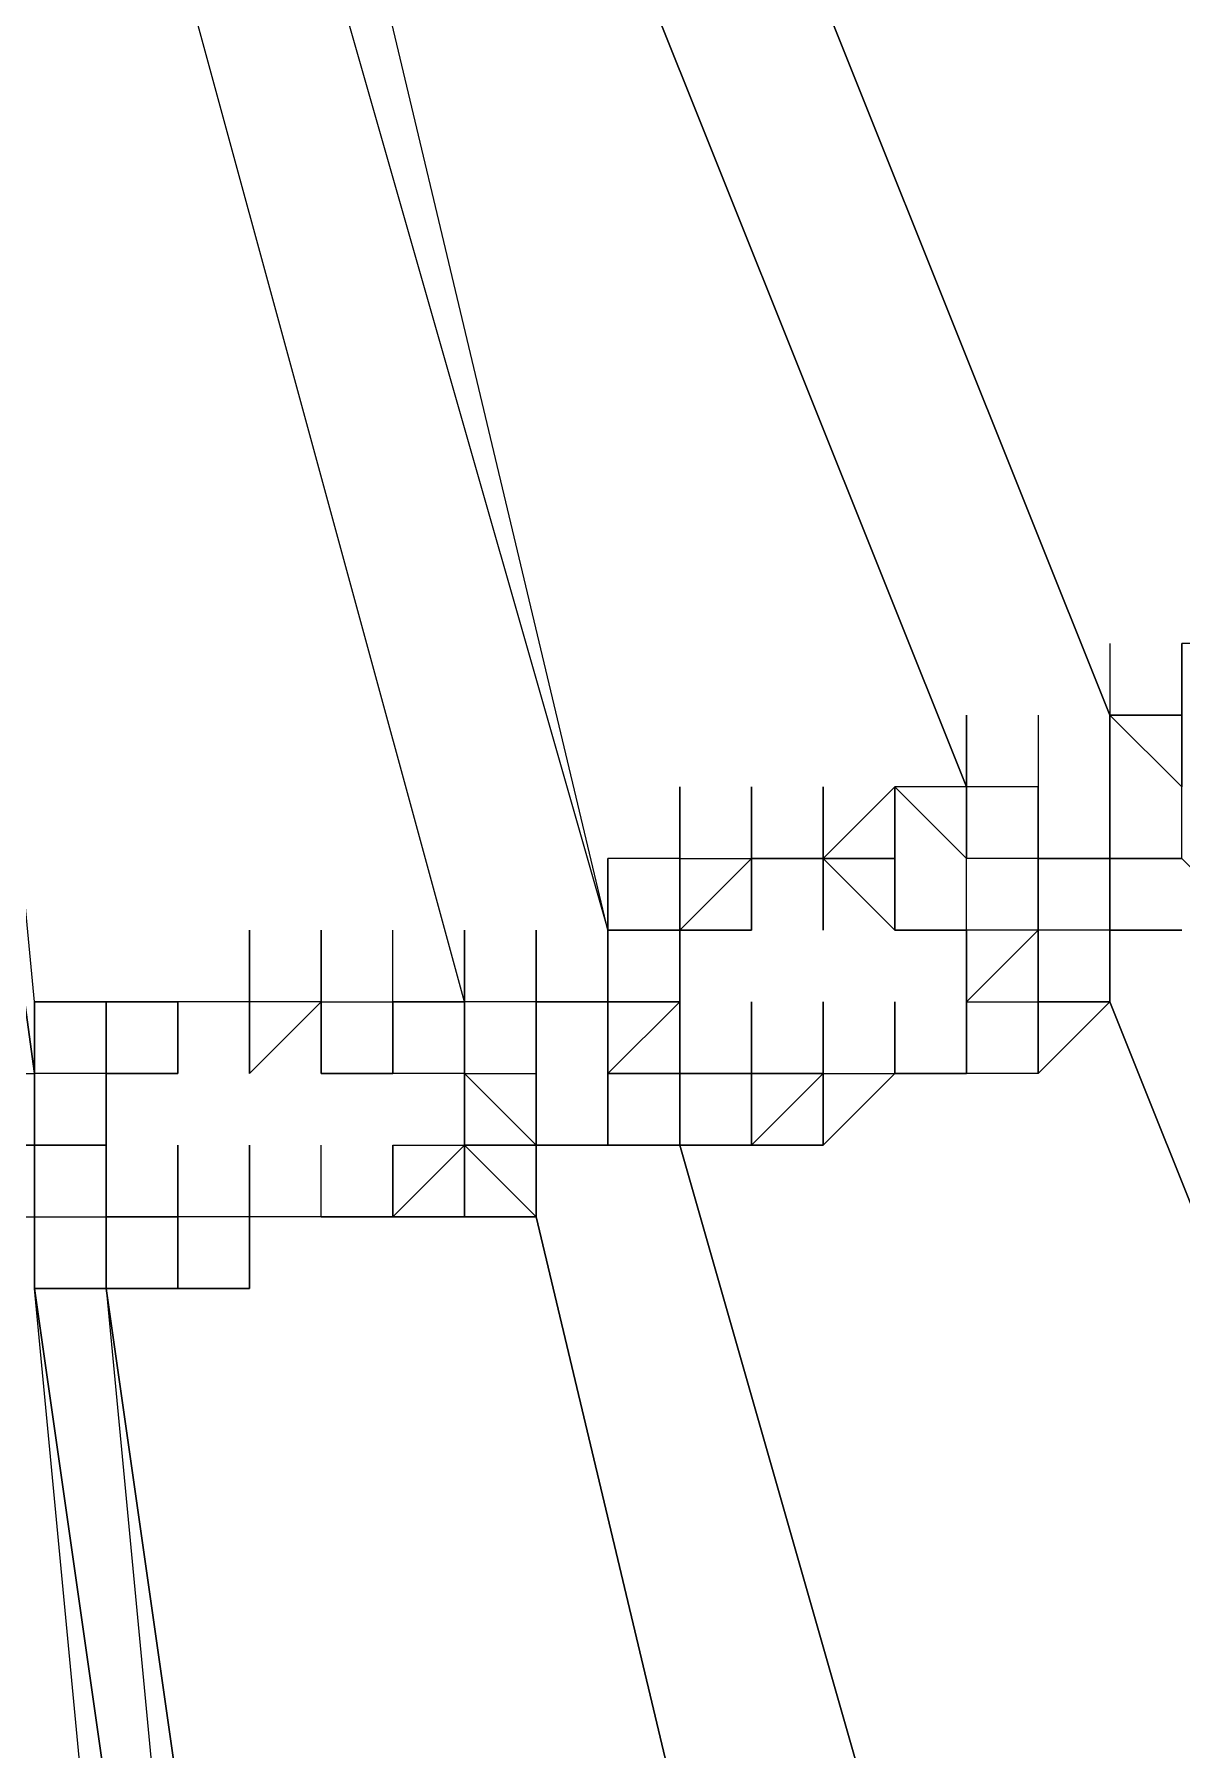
# Model space of a CAD drawing. Header units: inches. Extents: x 3324238 to 135265466, y -1036581 to 20094598.
# Drawn here: x 3353512.625 to 3353513.914, y -519259.844 to -519257.916 of the extents above; entities that cross this region are included whole.
import ezdxf

# ---------------------------------------------------------------- set-up
doc = ezdxf.new("R2010")
doc.units = ezdxf.units.IN
doc.header["$MEASUREMENT"] = 0
doc.layers.add('PDF_Geometry', color=7, linetype='Continuous')

msp = doc.modelspace()

# ---------------------------------------------------------------- linework, layer by layer
at = {"layer": 'PDF_Geometry', "lineweight": 25}
for points in [[(3353513.1886, -519256.9892), (3353513.1886, -519257.0698), (3353513.8331, -519258.6812)], [(3353513.108, -519259.0841), (3353513.108, -519259.0035), (3353513.108, -519258.9229), (3353513.108, -519259.0035), (3353512.6246, -519257.2309), (3353512.6246, -519257.1503), (3353512.6246, -519257.0698), (3353512.6246, -519257.1503), (3353512.6246, -519257.2309), (3353512.6246, -519257.1503), (3353512.6246, -519257.0698), (3353512.6246, -519257.1503)], [(3353514.0748, -519258.5201), (3353514.0748, -519258.6006), (3353514.0748, -519258.5201), (3353514.0748, -519258.6006), (3353513.9943, -519258.6006), (3353513.9137, -519258.6006), (3353513.9137, -519258.6812), (3353513.8331, -519258.6812), (3353513.9137, -519258.7618), (3353513.9137, -519258.6812), (3353513.9137, -519258.7618), (3353513.9137, -519258.6812), (3353513.9137, -519258.6006), (3353513.9137, -519258.6812), (3353513.8331, -519258.6812), (3353513.1886, -519257.0698)], [(3353513.0274, -519257.1503), (3353513.672, -519258.7618), (3353513.0274, -519257.1503)], [(3353513.5914, -519259.0841), (3353513.5914, -519259.0035), (3353513.5914, -519259.0841), (3353513.5914, -519259.0035), (3353513.5914, -519259.0841), (3353513.672, -519259.0841), (3353513.672, -519259.0035), (3353513.672, -519258.9229), (3353513.5914, -519258.9229), (3353513.5108, -519258.8423), (3353513.5914, -519258.8423), (3353513.5108, -519258.8423), (3353513.4303, -519258.8423), (3353513.4303, -519258.9229), (3353513.4303, -519258.8423), (3353513.4303, -519258.9229), (3353513.3497, -519258.9229), (3353513.3497, -519258.8423), (3353513.2691, -519258.8423), (3353513.2691, -519258.9229), (3353513.2691, -519258.8423), (3353513.2691, -519258.9229), (3353513.2691, -519259.0035), (3353513.2691, -519259.0841), (3353513.2691, -519259.0035), (3353513.2691, -519258.9229), (3353513.2691, -519259.0035), (3353513.2691, -519258.9229), (3353513.2691, -519259.0035), (3353513.1886, -519259.0035), (3353513.1886, -519258.9229), (3353513.1886, -519259.0035), (3353513.1886, -519258.9229), (3353513.1886, -519259.0035), (3353513.108, -519259.0035), (3353513.108, -519259.0841), (3353513.108, -519259.1646), (3353513.1886, -519259.1646), (3353513.1886, -519259.0841), (3353513.1886, -519259.1646), (3353513.108, -519259.1646), (3353513.108, -519259.0841), (3353513.108, -519259.1646), (3353513.108, -519259.0841), (3353513.108, -519259.0035), (3353512.6246, -519257.2309)], [(3353512.7857, -519257.2309), (3353513.2691, -519258.9229), (3353512.8663, -519257.2309)], [(3353512.544, -519259.0841), (3353512.6246, -519259.0841), (3353512.6246, -519259.1646), (3353512.6246, -519259.2452), (3353512.6246, -519259.3258), (3353512.6246, -519259.2452), (3353512.6246, -519259.3258), (3353512.6246, -519259.2452), (3353512.6246, -519259.1646), (3353512.6246, -519259.2452), (3353512.6246, -519259.1646), (3353512.6246, -519259.2452), (3353512.6246, -519259.1646), (3353512.6246, -519259.2452), (3353512.6246, -519259.1646), (3353512.6246, -519259.0841), (3353512.3829, -519257.3115)], [(3353512.3829, -519257.3115), (3353512.6246, -519259.0841), (3353512.6246, -519259.0035), (3353512.6246, -519259.0841), (3353512.6246, -519259.1646), (3353512.6246, -519259.0841), (3353512.6246, -519259.1646), (3353512.6246, -519259.0841), (3353512.6246, -519259.1646), (3353512.7051, -519259.1646), (3353512.7051, -519259.0841), (3353512.7051, -519259.1646), (3353512.6246, -519259.1646), (3353512.7051, -519259.1646), (3353512.7051, -519259.0841), (3353512.7051, -519259.0035), (3353512.7051, -519259.0841), (3353512.7051, -519259.1646), (3353512.7051, -519259.2452), (3353512.7051, -519259.1646), (3353512.7051, -519259.2452), (3353512.7051, -519259.3258), (3353512.7051, -519259.2452), (3353512.7857, -519259.2452), (3353512.7857, -519259.1646), (3353512.7857, -519259.2452), (3353512.7857, -519259.1646), (3353512.7857, -519259.2452), (3353512.7857, -519259.1646), (3353512.7857, -519259.2452), (3353512.7857, -519259.1646), (3353512.7857, -519259.2452), (3353512.7857, -519259.1646), (3353512.7857, -519259.2452)], [(3353512.7857, -519261.0178), (3353512.6246, -519259.3258), (3353512.7051, -519259.3258), (3353512.7051, -519259.2452), (3353512.7051, -519259.3258), (3353512.7051, -519259.2452), (3353512.7051, -519259.1646), (3353512.7051, -519259.0841), (3353512.7051, -519259.1646), (3353512.7051, -519259.0841), (3353512.7051, -519259.1646), (3353512.7051, -519259.0841), (3353512.7051, -519259.1646), (3353512.7051, -519259.0841), (3353512.7051, -519259.0035), (3353512.7051, -519259.0841), (3353512.6246, -519259.0841), (3353512.6246, -519259.1646), (3353512.6246, -519259.0841), (3353512.6246, -519259.1646), (3353512.7051, -519259.1646), (3353512.6246, -519259.1646), (3353512.6246, -519259.2452), (3353512.6246, -519259.3258), (3353512.6246, -519259.2452), (3353512.6246, -519259.3258), (3353512.6246, -519259.2452), (3353512.6246, -519259.1646), (3353512.6246, -519259.0841), (3353512.6246, -519259.0035), (3353512.6246, -519259.0841), (3353512.6246, -519259.0035), (3353512.4634, -519257.3115)], [(3353513.7526, -519259.0035), (3353513.8331, -519259.0035), (3353513.7526, -519259.0035), (3353513.8331, -519259.0035), (3353513.8331, -519258.9229), (3353513.8331, -519259.0035), (3353513.8331, -519258.9229), (3353513.8331, -519258.8423), (3353513.8331, -519258.7618), (3353513.8331, -519258.8423), (3353513.8331, -519258.7618), (3353513.8331, -519258.8423), (3353513.8331, -519258.9229), (3353513.8331, -519259.0035), (3353513.8331, -519258.9229), (3353513.8331, -519258.8423), (3353513.8331, -519258.7618), (3353513.8331, -519258.6812), (3353513.9137, -519258.6812), (3353513.9137, -519258.6006), (3353513.9137, -519258.6812)], [(3353513.8331, -519258.6006), (3353513.8331, -519258.6812), (3353513.8331, -519258.7618), (3353513.8331, -519258.6812), (3353513.8331, -519258.7618), (3353513.8331, -519258.6812), (3353513.8331, -519258.7618), (3353513.8331, -519258.8423), (3353513.8331, -519258.9229), (3353513.9137, -519258.9229)], [(3353513.9137, -519258.8423), (3353513.8331, -519258.8423), (3353513.8331, -519258.9229), (3353513.8331, -519259.0035), (3353513.8331, -519258.9229), (3353513.8331, -519258.8423), (3353513.8331, -519258.7618), (3353513.8331, -519258.8423), (3353513.8331, -519258.7618), (3353513.8331, -519258.8423), (3353513.8331, -519258.9229), (3353513.8331, -519258.8423), (3353513.8331, -519258.9229), (3353513.8331, -519259.0035), (3353513.8331, -519258.9229), (3353513.7526, -519258.9229), (3353513.7526, -519258.8423), (3353513.7526, -519258.7618), (3353513.672, -519258.7618), (3353513.672, -519258.8423), (3353513.672, -519258.7618), (3353513.672, -519258.6812), (3353513.672, -519258.7618), (3353513.672, -519258.8423), (3353513.672, -519258.7618), (3353513.5914, -519258.7618), (3353513.5108, -519258.8423), (3353513.5108, -519258.7618), (3353513.5108, -519258.8423), (3353513.5914, -519258.8423), (3353513.5914, -519258.7618), (3353513.5914, -519258.8423), (3353513.5914, -519258.9229), (3353513.5914, -519258.8423), (3353513.5914, -519258.9229)], [(3353513.672, -519258.6812), (3353513.672, -519258.7618), (3353513.672, -519258.8423)], [(3353513.7526, -519259.0035), (3353513.7526, -519258.9229), (3353513.7526, -519259.0035), (3353513.7526, -519258.9229), (3353513.672, -519258.9229), (3353513.672, -519258.8423), (3353513.672, -519258.7618), (3353513.672, -519258.6812), (3353513.672, -519258.7618)], [(3353513.672, -519258.7618), (3353513.672, -519258.6812)], [(3353513.7526, -519258.6812), (3353513.7526, -519258.7618), (3353513.7526, -519258.8423), (3353513.7526, -519258.7618), (3353513.7526, -519258.8423), (3353513.7526, -519258.9229), (3353513.7526, -519259.0035), (3353513.7526, -519258.9229), (3353513.7526, -519258.8423), (3353513.7526, -519258.7618), (3353513.7526, -519258.8423), (3353513.672, -519258.8423)], [(3353513.672, -519258.7618), (3353513.672, -519258.6812)], [(3353513.8331, -519258.7618), (3353513.8331, -519258.6812)], [(3353513.8331, -519258.7618), (3353513.8331, -519258.6812)], [(3353513.4303, -519258.8423), (3353513.4303, -519258.7618), (3353513.4303, -519258.8423), (3353513.4303, -519258.9229), (3353513.3497, -519258.9229), (3353513.3497, -519258.8423), (3353513.3497, -519258.9229), (3353513.3497, -519258.8423), (3353513.3497, -519258.9229), (3353513.2691, -519258.9229), (3353513.2691, -519259.0035), (3353513.2691, -519258.9229), (3353513.3497, -519258.9229), (3353513.3497, -519259.0035), (3353513.3497, -519258.9229), (3353513.3497, -519259.0035), (3353513.3497, -519258.9229), (3353513.3497, -519259.0035), (3353513.2691, -519259.0035), (3353513.2691, -519259.0841), (3353513.2691, -519259.0035), (3353513.2691, -519259.0841), (3353513.2691, -519259.0035), (3353513.2691, -519259.0841), (3353513.2691, -519259.1646), (3353513.2691, -519259.0841), (3353513.2691, -519259.1646), (3353513.2691, -519259.0841), (3353513.2691, -519259.0035), (3353513.2691, -519259.0841), (3353513.2691, -519259.0035), (3353513.2691, -519259.0841), (3353513.2691, -519259.0035), (3353513.1886, -519259.0035), (3353513.1886, -519259.0841), (3353513.1886, -519259.1646), (3353513.2691, -519259.1646), (3353513.2691, -519259.0841), (3353513.2691, -519259.1646), (3353513.2691, -519259.0841), (3353513.2691, -519259.1646), (3353513.2691, -519259.0841), (3353513.2691, -519259.0035), (3353513.3497, -519259.0035), (3353513.3497, -519259.0841), (3353513.4303, -519259.0841)], [(3353513.8331, -519258.8423), (3353513.8331, -519258.9229), (3353513.8331, -519259.0035), (3353513.8331, -519258.9229), (3353513.8331, -519258.8423), (3353513.8331, -519258.7618), (3353513.8331, -519258.8423), (3353513.8331, -519258.9229), (3353513.7526, -519258.9229), (3353513.7526, -519258.8423), (3353513.7526, -519258.7618), (3353513.7526, -519258.8423), (3353513.7526, -519258.9229), (3353513.7526, -519258.8423), (3353513.7526, -519258.9229), (3353513.7526, -519258.8423), (3353513.7526, -519258.7618), (3353513.7526, -519258.8423), (3353513.7526, -519258.9229), (3353513.7526, -519258.8423), (3353513.7526, -519258.9229), (3353513.7526, -519258.8423), (3353513.7526, -519258.9229), (3353513.7526, -519258.8423), (3353513.7526, -519258.9229), (3353513.7526, -519258.8423), (3353513.7526, -519258.9229), (3353513.672, -519259.0035), (3353513.7526, -519259.0035), (3353513.7526, -519259.0841), (3353513.672, -519259.0841), (3353513.5914, -519259.0841), (3353513.5914, -519259.0035), (3353513.5914, -519259.0841), (3353513.5108, -519259.1646), (3353513.5108, -519259.0841), (3353513.5108, -519259.1646), (3353513.4303, -519259.1646), (3353513.4303, -519259.0841), (3353513.3497, -519259.0841), (3353513.3497, -519259.1646), (3353513.3497, -519259.0841), (3353513.3497, -519259.1646), (3353513.2691, -519259.1646), (3353513.2691, -519259.0841), (3353513.2691, -519259.1646), (3353513.2691, -519259.0841), (3353513.2691, -519259.0035), (3353513.2691, -519258.9229), (3353513.2691, -519259.0035), (3353513.2691, -519258.9229), (3353513.2691, -519259.0035), (3353513.2691, -519258.9229), (3353513.2691, -519259.0035), (3353513.2691, -519258.9229), (3353513.3497, -519258.9229), (3353513.3497, -519258.8423), (3353513.4303, -519258.8423), (3353513.4303, -519258.9229), (3353513.4303, -519258.8423)], [(3353513.4303, -519258.7618), (3353513.4303, -519258.8423), (3353513.5108, -519258.8423), (3353513.4303, -519258.8423), (3353513.4303, -519258.9229), (3353513.4303, -519258.8423), (3353513.3497, -519258.9229), (3353513.3497, -519259.0035), (3353513.3497, -519259.0841), (3353513.3497, -519259.0035), (3353513.3497, -519259.0841), (3353513.3497, -519259.1646), (3353513.3497, -519259.0841), (3353513.2691, -519259.0841), (3353513.3497, -519259.0841), (3353513.3497, -519259.1646), (3353513.4303, -519259.1646), (3353513.5108, -519259.0841), (3353513.5108, -519259.0035), (3353513.5108, -519259.0841), (3353513.4303, -519259.0841), (3353513.4303, -519259.0035), (3353513.4303, -519259.0841), (3353513.5108, -519259.0841), (3353513.5108, -519259.0035)], [(3353513.5108, -519258.8423), (3353513.5108, -519258.7618)], [(3353513.5108, -519258.8423), (3353513.5108, -519258.7618)], [(3353513.5109, -519258.8423), (3353513.5914, -519258.8423), (3353513.5914, -519258.7618), (3353513.672, -519258.8423)], [(3353513.672, -519259.0841), (3353513.672, -519259.0035), (3353513.672, -519259.0841), (3353513.672, -519259.0035), (3353513.672, -519258.9229), (3353513.672, -519259.0035), (3353513.672, -519259.0841), (3353513.672, -519259.0035), (3353513.7526, -519259.0035), (3353513.7526, -519259.0841), (3353513.672, -519259.0841), (3353513.672, -519259.0035), (3353513.672, -519258.9229), (3353513.5914, -519258.9229), (3353513.5914, -519258.8423), (3353513.5914, -519258.9229), (3353513.5914, -519258.8423), (3353513.5914, -519258.7618)], [(3353513.7526, -519258.9229), (3353513.7526, -519258.8423), (3353513.7526, -519258.7618)], [(3353513.9137, -519258.8423), (3353513.9137, -519258.7618)], [(3353513.2691, -519258.8423), (3353513.2691, -519258.9229), (3353513.2691, -519258.8423)], [(3353513.2691, -519258.9229), (3353513.2691, -519258.8423)], [(3353513.3497, -519258.9229), (3353513.3497, -519258.8423)], [(3353513.3497, -519258.9229), (3353513.3497, -519258.8423)], [(3353513.3497, -519258.9229), (3353513.3497, -519258.8423)], [(3353513.5108, -519258.8423), (3353513.4303, -519258.8423), (3353513.5108, -519258.8423)], [(3353513.4303, -519258.9229), (3353513.4303, -519258.8423)], [(3353513.8331, -519258.9229), (3353513.8331, -519258.8423), (3353513.7526, -519258.8423), (3353513.8331, -519258.8423), (3353513.8331, -519258.9229), (3353513.8331, -519259.0035), (3353513.8331, -519258.9229)], [(3353513.7526, -519259.0035), (3353513.7526, -519258.9229), (3353513.7526, -519258.8423)], [(3353513.7526, -519258.9229), (3353513.7526, -519258.8423)], [(3353513.7526, -519258.9229), (3353513.7526, -519258.8423)], [(3353513.7526, -519258.9229), (3353513.7526, -519258.8423)], [(3353513.7526, -519258.9229), (3353513.7526, -519258.8423)], [(3353514.6388, -519260.4538), (3353514.6388, -519260.5343), (3353514.6388, -519260.6149), (3353514.5583, -519260.6149), (3353514.4777, -519260.6149), (3353513.8331, -519259.0035), (3353513.8331, -519258.9229), (3353513.8331, -519258.8423), (3353513.8331, -519258.9229), (3353513.8331, -519259.0035), (3353513.8331, -519258.9229), (3353513.8331, -519259.0035), (3353513.8331, -519258.9229), (3353513.8331, -519258.8423), (3353513.9137, -519258.8423), (3353513.9943, -519258.9229), (3353513.9943, -519258.8423), (3353513.9943, -519258.9229), (3353513.9943, -519258.8423), (3353513.9943, -519258.9229)], [(3353513.8331, -519258.9229), (3353513.8331, -519258.8423)], [(3353513.8331, -519258.9229), (3353513.8331, -519258.8423)], [(3353513.108, -519258.9229), (3353513.108, -519259.0035), (3353513.108, -519258.9229), (3353513.108, -519259.0035), (3353513.108, -519259.0841), (3353513.0274, -519259.0841), (3353512.9469, -519259.0841), (3353512.9469, -519259.0035), (3353512.8663, -519259.0035), (3353512.8663, -519258.9229), (3353512.8663, -519259.0035), (3353512.8663, -519258.9229), (3353512.8663, -519259.0035), (3353512.8663, -519259.0841), (3353512.8663, -519259.0035), (3353512.7857, -519259.0035), (3353512.7857, -519259.0841), (3353512.7051, -519259.0841), (3353512.7051, -519259.1646), (3353512.7051, -519259.2452), (3353512.7051, -519259.3258), (3353512.7051, -519259.2452), (3353512.7051, -519259.3258), (3353512.7051, -519259.2452), (3353512.7051, -519259.3258), (3353512.7051, -519259.2452), (3353512.7051, -519259.3258), (3353512.6246, -519259.3258), (3353512.6246, -519259.2452), (3353512.7051, -519259.2452), (3353512.7051, -519259.1646), (3353512.7051, -519259.2452), (3353512.7051, -519259.1646), (3353512.7051, -519259.2452), (3353512.7051, -519259.3258), (3353512.7051, -519259.2452), (3353512.7051, -519259.1646)], [(3353512.8663, -519259.0035), (3353512.8663, -519258.9229)], [(3353512.8663, -519259.0035), (3353512.8663, -519258.9229)], [(3353512.8663, -519259.0035), (3353512.8663, -519258.9229)], [(3353512.8663, -519259.0035), (3353512.8663, -519258.9229)], [(3353512.9469, -519259.0841), (3353512.9469, -519259.0035), (3353512.9469, -519258.9229), (3353512.9469, -519259.0035)], [(3353513.0274, -519259.0035), (3353513.0274, -519258.9229)], [(3353513.0274, -519259.0035), (3353513.0274, -519258.9229)], [(3353513.1886, -519259.0035), (3353513.1886, -519258.9229)], [(3353513.1886, -519259.0035), (3353513.1886, -519258.9229)], [(3353513.1886, -519259.0035), (3353513.1886, -519258.9229), (3353513.1886, -519259.0035), (3353513.1886, -519258.9229), (3353513.1886, -519259.0035), (3353513.2691, -519259.0035), (3353513.2691, -519258.9229), (3353513.2691, -519259.0035), (3353513.2691, -519259.0841)], [(3353513.1886, -519259.0035), (3353513.1886, -519258.9229)], [(3353513.1886, -519259.0035), (3353513.1886, -519258.9229)], [(3353513.1886, -519259.0035), (3353513.1886, -519258.9229)], [(3353513.2691, -519259.0035), (3353513.2691, -519258.9229)], [(3353513.3497, -519259.1646), (3353513.3497, -519259.0841), (3353513.3497, -519259.0035), (3353513.3497, -519258.9229)], [(3353513.3497, -519258.9229), (3353513.3497, -519259.0035), (3353513.3497, -519258.9229)], [(3353513.3497, -519259.0841), (3353513.3497, -519259.0035), (3353513.3497, -519258.9229)], [(3353513.3497, -519258.9229), (3353513.4303, -519258.9229)], [(3353513.5914, -519258.9229), (3353513.672, -519258.9229)], [(3353513.7526, -519258.9229), (3353513.672, -519258.9229)], [(3353513.672, -519259.0035), (3353513.672, -519258.9229)], [(3353513.7526, -519259.0035), (3353513.7526, -519258.9229)], [(3353513.9137, -519258.9229), (3353513.8331, -519258.9229), (3353513.8331, -519259.0035), (3353513.8331, -519258.9229), (3353513.8331, -519259.0035), (3353513.8331, -519258.9229), (3353513.9137, -519258.9229)], [(3353512.7051, -519259.0035), (3353512.6246, -519259.0035), (3353512.7051, -519259.0035)], [(3353512.7051, -519259.0035), (3353512.7857, -519259.0035), (3353512.7857, -519259.0841), (3353512.7857, -519259.0035), (3353512.7051, -519259.0035), (3353512.7051, -519259.0841), (3353512.6246, -519259.0841), (3353512.6246, -519259.0035)], [(3353512.7857, -519259.0841), (3353512.7857, -519259.0035), (3353512.7857, -519259.0841), (3353512.7857, -519259.0035), (3353512.7857, -519259.0841), (3353512.7051, -519259.0841), (3353512.7051, -519259.0035), (3353512.7051, -519259.0841), (3353512.7857, -519259.0841), (3353512.7857, -519259.0035), (3353512.7857, -519259.0841), (3353512.7051, -519259.0841), (3353512.7051, -519259.0035), (3353512.7051, -519259.0841), (3353512.7051, -519259.1646), (3353512.7051, -519259.2452), (3353512.7051, -519259.3258), (3353512.8663, -519261.0178), (3353512.8663, -519260.9372)], [(3353512.7051, -519259.0841), (3353512.7051, -519259.0035)], [(3353512.7051, -519259.0841), (3353512.7051, -519259.0035)], [(3353512.7051, -519259.084), (3353512.7051, -519259.0035)], [(3353512.7051, -519259.0841), (3353512.7051, -519259.0035)], [(3353512.7857, -519259.0035), (3353512.7857, -519259.0841)], [(3353512.8663, -519259.0035), (3353512.7857, -519259.0035)], [(3353512.8663, -519259.0841), (3353512.8663, -519259.0035), (3353512.8663, -519259.0841)], [(3353512.9469, -519259.0035), (3353512.8663, -519259.0035)], [(3353512.9469, -519259.0035), (3353513.0274, -519259.0035)], [(3353513.0274, -519259.0841), (3353513.0274, -519259.0035)], [(3353513.4303, -519259.0035), (3353513.4303, -519259.0841), (3353513.4303, -519259.0035), (3353513.4303, -519259.0841), (3353513.4303, -519259.0035), (3353513.4303, -519259.0841), (3353513.4303, -519259.0035), (3353513.4303, -519259.0841), (3353513.4303, -519259.1646), (3353513.4303, -519259.0841), (3353513.4303, -519259.1646), (3353513.4303, -519259.0841), (3353513.4303, -519259.1646), (3353513.4303, -519259.0841), (3353513.3497, -519259.0841), (3353513.3497, -519259.1646), (3353513.3497, -519259.0841), (3353513.3497, -519259.0035), (3353513.2691, -519259.0035), (3353513.1886, -519259.0035), (3353513.1886, -519259.0841), (3353513.1886, -519259.1646), (3353513.1886, -519259.2452), (3353513.1886, -519259.1646), (3353513.1886, -519259.2452), (3353513.108, -519259.2452), (3353513.0274, -519259.2452), (3353513.0274, -519259.1646), (3353513.0274, -519259.2452), (3353513.0274, -519259.1646), (3353513.0274, -519259.2452), (3353513.0274, -519259.1646), (3353513.108, -519259.1646), (3353513.108, -519259.0841), (3353513.108, -519259.1646), (3353513.108, -519259.0841), (3353513.108, -519259.1646), (3353513.108, -519259.0841), (3353513.108, -519259.1646), (3353513.108, -519259.0841)], [(3353513.0274, -519259.0841), (3353513.0274, -519259.0035)], [(3353513.108, -519259.0035), (3353513.0274, -519259.0035)], [(3353513.0274, -519259.0035), (3353513.108, -519259.0035), (3353513.0274, -519259.0035)], [(3353513.108, -519259.0841), (3353513.108, -519259.0035)], [(3353513.2691, -519259.1646), (3353513.2691, -519259.0841), (3353513.2691, -519259.0035)], [(3353513.2691, -519259.0841), (3353513.2691, -519259.0035)], [(3353513.3497, -519259.1646), (3353513.3497, -519259.0841), (3353513.3497, -519259.0035), (3353513.2691, -519259.0035), (3353513.3497, -519259.0035)], [(3353513.2691, -519259.0841), (3353513.2691, -519259.0035)], [(3353513.3497, -519259.0035), (3353513.2691, -519259.0841)], [(3353513.3497, -519259.0841), (3353513.3497, -519259.0035)], [(3353513.3497, -519259.0035), (3353513.3497, -519259.084)], [(3353513.4303, -519259.0841), (3353513.4303, -519259.1646), (3353513.4303, -519259.0841), (3353513.4303, -519259.1646), (3353513.4303, -519259.0841), (3353513.4303, -519259.1646), (3353513.4303, -519259.0841), (3353513.4303, -519259.1646), (3353513.5108, -519259.1646), (3353513.5108, -519259.0841), (3353513.5108, -519259.0035), (3353513.5108, -519259.0841), (3353513.5108, -519259.0035), (3353513.5108, -519259.0841), (3353513.5108, -519259.0035), (3353513.5108, -519259.0841), (3353513.5108, -519259.0035), (3353513.5108, -519259.0841), (3353513.5914, -519259.0841), (3353513.5914, -519259.0035)], [(3353513.4303, -519259.1646), (3353513.4303, -519259.0841), (3353513.4303, -519259.0035), (3353513.4303, -519259.0841)], [(3353513.5108, -519259.0841), (3353513.5108, -519259.0035)], [(3353513.5108, -519259.0841), (3353513.5108, -519259.0035)], [(3353513.5914, -519259.084), (3353513.5914, -519259.0035)], [(3353513.8331, -519259.0035), (3353514.4777, -519260.6149)], [(3353512.6246, -519259.0841), (3353512.6246, -519259.1646), (3353512.544, -519259.1646)], [(3353512.6246, -519259.1646), (3353512.6246, -519259.0841)], [(3353512.6246, -519259.1646), (3353512.6246, -519259.0841)], [(3353512.6246, -519259.1646), (3353512.6246, -519259.0841)], [(3353512.7051, -519259.084), (3353512.7857, -519259.084)], [(3353512.7051, -519259.1646), (3353512.7051, -519259.0841)], [(3353512.7857, -519259.0841), (3353512.7051, -519259.0841), (3353512.7857, -519259.0841)], [(3353512.7051, -519259.1646), (3353512.7051, -519259.0841)], [(3353513.108, -519259.084), (3353513.0274, -519259.084)], [(3353513.1886, -519259.2452), (3353513.108, -519259.2452), (3353513.108, -519259.1646), (3353513.108, -519259.0841)], [(3353513.108, -519259.1646), (3353513.108, -519259.0841)], [(3353513.108, -519259.1646), (3353513.108, -519259.0841)], [(3353513.108, -519259.1646), (3353513.108, -519259.0841)], [(3353513.1886, -519259.1646), (3353513.1886, -519259.084)], [(3353513.1886, -519259.1646), (3353513.1886, -519259.0841)], [(3353513.1886, -519259.1646), (3353513.1886, -519259.0841)], [(3353513.3497, -519259.1646), (3353513.3497, -519259.0841)], [(3353513.3497, -519259.1646), (3353513.3497, -519259.0841)], [(3353513.3497, -519259.1646), (3353513.3497, -519259.0841)], [(3353513.3497, -519259.1646), (3353513.3497, -519259.0841)], [(3353513.4303, -519259.1646), (3353513.4303, -519259.0841)], [(3353512.544, -519259.1646), (3353512.6246, -519259.1646)], [(3353512.6246, -519259.2452), (3353512.6246, -519259.1646)], [(3353512.6246, -519259.2452), (3353512.6246, -519259.1646)], [(3353512.7051, -519259.2452), (3353512.7051, -519259.1646)], [(3353512.7051, -519259.2452), (3353512.7051, -519259.1646)], [(3353512.7051, -519259.2452), (3353512.7051, -519259.1646)], [(3353512.7051, -519259.2452), (3353512.7051, -519259.1646)], [(3353512.7051, -519259.2452), (3353512.7051, -519259.1646)], [(3353512.7051, -519259.2452), (3353512.7051, -519259.1646)], [(3353512.7857, -519259.2452), (3353512.7857, -519259.1646)], [(3353512.9468, -519259.2452), (3353512.9468, -519259.1646)], [(3353512.9468, -519259.2452), (3353512.9468, -519259.1646)], [(3353513.108, -519259.1646), (3353513.0274, -519259.2452), (3353513.0274, -519259.1646), (3353513.0274, -519259.2452), (3353513.108, -519259.2452)], [(3353513.0274, -519259.2452), (3353513.0274, -519259.1646)], [(3353513.108, -519259.2452), (3353513.108, -519259.1646)], [(3353513.1886, -519259.2452), (3353513.1886, -519259.1646)], [(3353513.8331, -519260.8566), (3353513.3497, -519259.1646), (3353513.8331, -519260.8566), (3353513.7526, -519260.8566), (3353513.672, -519260.8566), (3353513.5914, -519260.9372), (3353513.1886, -519259.2452), (3353513.5914, -519260.9372), (3353513.5914, -519260.8566)], [(3353513.2691, -519259.1646), (3353513.1886, -519259.1646)], [(3353513.1886, -519259.2452), (3353513.1886, -519259.1646)], [(3353513.2691, -519259.1646), (3353513.3497, -519259.1646)], [(3353513.2691, -519259.1646), (3353513.3497, -519259.1646)], [(3353513.3497, -519259.1646), (3353513.4303, -519259.1646), (3353513.3497, -519259.1646)], [(3353512.544, -519259.2452), (3353512.6246, -519259.2452)], [(3353512.7051, -519259.3258), (3353512.7051, -519259.2452)], [(3353512.7051, -519259.2452), (3353512.7857, -519259.2452), (3353512.7051, -519259.2452)], [(3353512.7051, -519259.3258), (3353512.7051, -519259.2452)], [(3353512.7051, -519259.3258), (3353512.7051, -519259.2452)], [(3353512.7051, -519259.3258), (3353512.7051, -519259.2452)], [(3353512.7857, -519259.3258), (3353512.7857, -519259.2452)], [(3353512.8663, -519259.2452), (3353512.7857, -519259.2452), (3353512.7857, -519259.3258), (3353512.7857, -519259.2452), (3353512.7857, -519259.3258), (3353512.7857, -519259.2452)], [(3353512.9469, -519259.2452), (3353512.8663, -519259.2452), (3353512.7857, -519259.2452), (3353512.7857, -519259.3258)], [(3353512.8663, -519259.3258), (3353512.8663, -519259.2452), (3353512.8663, -519259.3258)], [(3353512.8663, -519259.3258), (3353512.8663, -519259.2452), (3353512.8663, -519259.3258)], [(3353512.6246, -519259.3258), (3353512.8663, -519261.0178), (3353512.6246, -519259.3258)], [(3353512.7051, -519259.3258), (3353512.7857, -519259.3258), (3353512.7051, -519259.3258)], [(3353512.9468, -519261.0178), (3353512.7051, -519259.3258)], [(3353512.7857, -519259.3258), (3353512.8663, -519259.3258), (3353512.7857, -519259.3258)]]:
    msp.add_lwpolyline(points, dxfattribs=at)
for points in [[(3353512.6246, -519259.0841), (3353512.3829, -519257.3115), (3353512.6246, -519259.0841), (3353512.6246, -519259.1646)], [(3353513.3497, -519258.7618), (3353513.3497, -519258.8423), (3353513.3497, -519258.9229), (3353513.3497, -519258.8423)], [(3353513.5108, -519258.7618), (3353513.5108, -519258.8423), (3353513.5108, -519258.9229), (3353513.5108, -519258.8423), (3353513.5914, -519258.8423), (3353513.5108, -519258.8423)], [(3353513.5108, -519258.7618), (3353513.5108, -519258.8423)], [(3353513.3497, -519258.8423), (3353513.3497, -519258.9229)], [(3353513.7526, -519258.8423), (3353513.7526, -519258.9229), (3353513.7526, -519258.8423), (3353513.7526, -519258.9229), (3353513.7526, -519259.0035), (3353513.8331, -519259.0035), (3353513.7526, -519259.0841), (3353513.7526, -519259.0035), (3353513.7526, -519258.9229), (3353513.7526, -519258.8423), (3353513.7526, -519258.9229)], [(3353513.7526, -519258.8423), (3353513.7526, -519258.9229)], [(3353512.9469, -519259.0035), (3353512.9469, -519258.9229), (3353512.9469, -519259.0035), (3353512.9469, -519259.0841), (3353512.9469, -519259.0035), (3353512.8663, -519259.0035), (3353512.8663, -519259.0841), (3353512.9469, -519259.0035), (3353512.9469, -519259.0841), (3353513.0274, -519259.0841), (3353512.9469, -519259.0841)], [(3353513.1886, -519259.1646), (3353513.1886, -519259.2452), (3353513.108, -519259.1646), (3353513.108, -519259.2452), (3353513.108, -519259.1646), (3353513.108, -519259.0841), (3353513.1886, -519259.1646), (3353513.1886, -519259.0841), (3353513.1886, -519259.1646), (3353513.1886, -519259.2452), (3353513.1886, -519259.1646), (3353513.1886, -519259.0841), (3353513.1886, -519259.0035), (3353513.1886, -519258.9229), (3353513.1886, -519259.0035), (3353513.108, -519259.0035), (3353513.108, -519259.0841), (3353513.1886, -519259.0841)], [(3353513.1886, -519258.9229), (3353513.1886, -519259.0035), (3353513.1886, -519259.0841), (3353513.1886, -519259.0035)], [(3353513.2691, -519258.9229), (3353513.2691, -519259.0035), (3353513.2691, -519259.0841), (3353513.2691, -519259.1646), (3353513.2691, -519259.0841), (3353513.2691, -519259.0035)], [(3353512.6246, -519259.0035), (3353512.6246, -519259.0841)], [(3353512.6246, -519259.0841), (3353512.6246, -519259.1646), (3353512.6246, -519259.0841), (3353512.6246, -519259.0035)], [(3353512.7857, -519259.0035), (3353512.7857, -519259.0841)], [(3353513.0274, -519259.0035), (3353513.0274, -519259.0841)], [(3353513.108, -519259.0035), (3353513.108, -519259.0841)], [(3353513.3497, -519259.0035), (3353513.3497, -519259.0841)], [(3353512.6246, -519259.0841), (3353512.6246, -519259.1646)], [(3353512.7051, -519259.0841), (3353512.7051, -519259.1646)], [(3353513.2691, -519259.084), (3353513.2691, -519259.1646)], [(3353513.4303, -519259.1646), (3353513.4303, -519259.0841), (3353513.5108, -519259.0841)], [(3353512.7051, -519259.1646), (3353512.7051, -519259.2452), (3353512.7051, -519259.3258), (3353512.7051, -519259.2452)], [(3353512.8663, -519259.1646), (3353512.8663, -519259.2452)], [(3353512.8663, -519259.1646), (3353512.8663, -519259.2452)], [(3353512.8663, -519259.1646), (3353512.8663, -519259.2452)], [(3353513.108, -519259.1646), (3353513.108, -519259.2452), (3353513.0274, -519259.2452), (3353512.9469, -519259.2452), (3353513.0274, -519259.2452), (3353513.108, -519259.2452), (3353513.1886, -519259.2452), (3353513.1886, -519259.1646)], [(3353513.2691, -519259.1646), (3353513.1886, -519259.1646), (3353513.1886, -519259.2452), (3353513.1886, -519259.1646)], [(3353512.6246, -519259.3258), (3353512.8663, -519261.0178)], [(3353512.9469, -519261.0178), (3353512.7051, -519259.3258)]]:
    msp.add_lwpolyline(points, close=True, dxfattribs=at)

doc.saveas('drawing.dxf')
